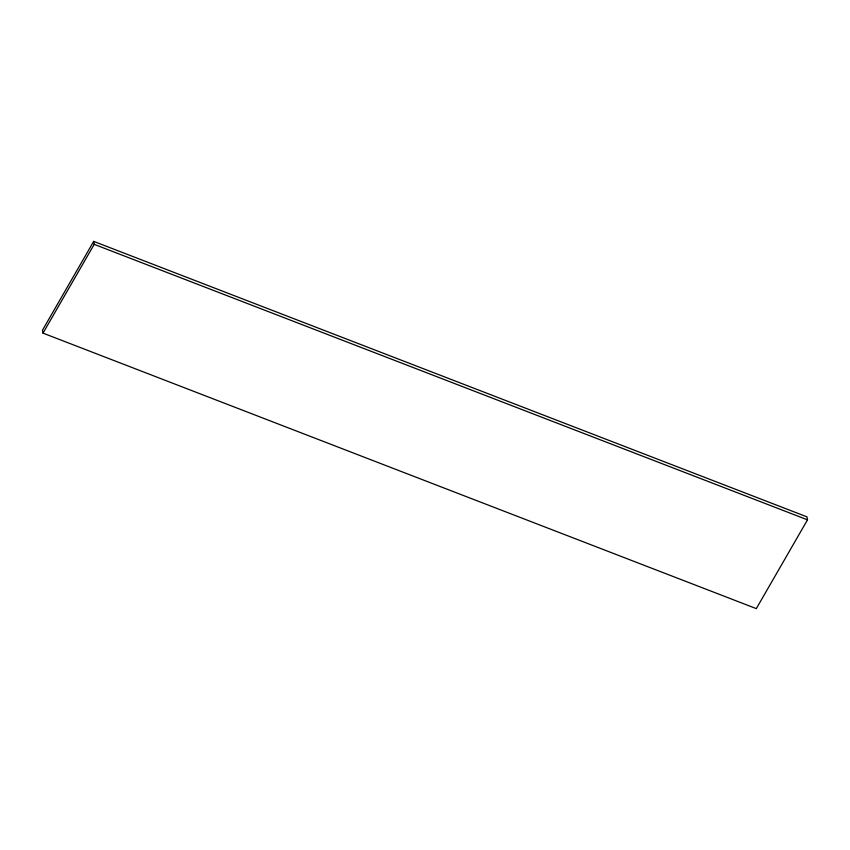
<?xml version="1.0" encoding="UTF-8"?>
<svg xmlns="http://www.w3.org/2000/svg" width="850" height="850" viewBox="0 0 850 850"><rect width="100%" height="100%" fill="white"/><g stroke="black" fill="none" stroke-linecap="round" stroke-linejoin="round"><path stroke-width="1.27" d="M93.691 241.379L42.5 330.161L43.01 333.136L756.309 608.621L807.5 519.839L806.99 516.864L93.691 241.379L94.201 244.354L43.01 333.136M94.201 244.354L807.5 519.839"/></g></svg>
